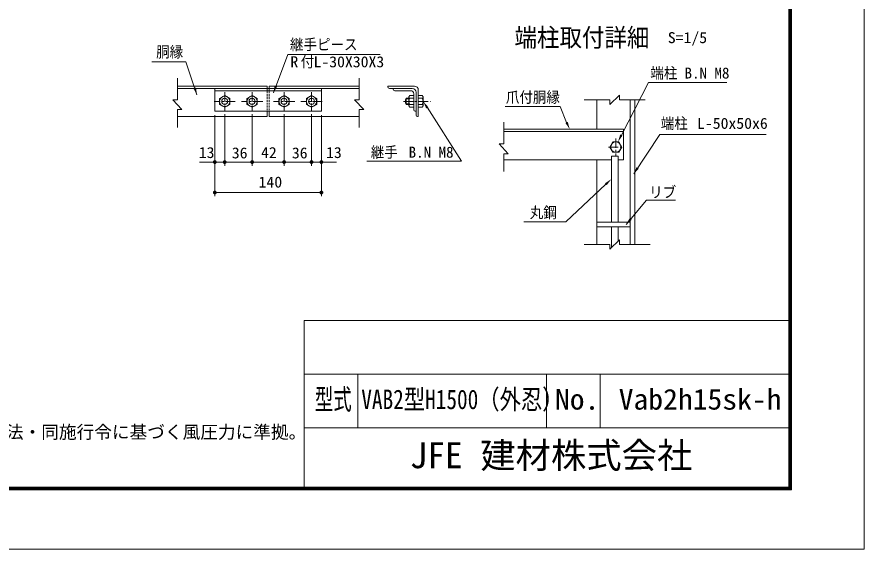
# Model space of a CAD drawing. Units: millimetres, scale not verified, with parts at other scales. Extents: x -4455 to 4455, y -3150 to 3150.
# Drawn here: x 1117 to 4455, y -3150 to -1053 of the extents above; entities that cross this region are included whole.
import ezdxf
from ezdxf.enums import TextEntityAlignment as Align

# ---------------------------------------------------------------- set-up
doc = ezdxf.new("R2010")
doc.units = ezdxf.units.MM
doc.header["$LTSCALE"] = 30
doc.linetypes.add('USER1', pattern=[2, 1.25, -0.25, 0.25, -0.25])
doc.linetypes.add('USER2', pattern=[0.375, 0.25, -0.125])
for name, color, linetype, lineweight in [('0-0_7詳細', 7, 'Continuous', 18), ('0-1_SUNPOU', 1, 'Continuous', 18), ('0-E_D-TTL', 7, 'Continuous', 9)]:
    doc.layers.add(name, color=color, linetype=linetype, lineweight=lineweight)
doc.layers.add('0-D_D-TTL-TXT', color=7, linetype='Continuous')
doc.styles.add('ＭＳ ゴシック', font='')
doc.styles.get('ＭＳ ゴシック').set_extended_font_data('MS Gothic')

# ---------------------------------------------------------------- blocks, each defined once
blk = doc.blocks.new('M1')
at = {"layer": '0-1_SUNPOU'}
blk.add_line((-7.5, 0), (-57.86, 0), dxfattribs=at)
for points in [[(0, 0), (-7.5, 0), (-7.44, 0.94)], [(0, 0), (-7.44, -0.94), (-7.5, 0)], [(0, 0), (-7.44, 0.94), (-7.26, 1.87)], [(0, 0), (-7.26, -1.87), (-7.44, -0.94)], [(0, 0), (-7.26, 1.87), (-6.97, 2.76)], [(0, 0), (-6.97, -2.76), (-7.26, -1.87)], [(0, 0), (-6.97, 2.76), (-6.57, 3.61)], [(0, 0), (-6.57, -3.61), (-6.97, -2.76)], [(0, 0), (-6.57, 3.61), (-6.07, 4.41)], [(0, 0), (-6.07, -4.41), (-6.57, -3.61)], [(0, 0), (-6.07, 4.41), (-5.47, 5.13)], [(0, 0), (-5.47, -5.13), (-6.07, -4.41)], [(0, 0), (-5.47, 5.13), (-4.78, 5.78)], [(0, 0), (-4.78, -5.78), (-5.47, -5.13)], [(0, 0), (-4.78, 5.78), (-4.02, 6.33)], [(0, 0), (-4.02, -6.33), (-4.78, -5.78)], [(0, 0), (-4.02, 6.33), (-3.19, 6.79)], [(0, 0), (-3.19, -6.79), (-4.02, -6.33)], [(0, 0), (-3.19, 6.79), (-2.32, 7.13)], [(0, 0), (-2.32, -7.13), (-3.19, -6.79)], [(0, 0), (-2.32, 7.13), (-1.41, 7.37)], [(0, 0), (-1.41, -7.37), (-2.32, -7.13)], [(0, 0), (-1.41, 7.37), (-0.47, 7.49)], [(0, 0), (-0.47, -7.49), (-1.41, -7.37)], [(0, 0), (-0.47, 7.49), (0.47, 7.49)], [(0, 0), (0.47, -7.49), (-0.47, -7.49)], [(0, 0), (0.47, 7.49), (1.41, 7.37)], [(0, 0), (1.41, 7.37), (2.32, 7.13)], [(0, 0), (2.32, 7.13), (3.19, 6.79)], [(0, 0), (3.19, 6.79), (4.02, 6.33)], [(0, 0), (4.02, 6.33), (4.78, 5.78)], [(0, 0), (4.78, 5.78), (5.47, 5.13)], [(0, 0), (5.47, 5.13), (6.07, 4.41)], [(0, 0), (6.07, 4.41), (6.57, 3.61)], [(0, 0), (6.57, 3.61), (6.97, 2.76)], [(0, 0), (6.97, 2.76), (7.26, 1.87)], [(0, 0), (7.26, 1.87), (7.44, 0.94)], [(0, 0), (7.44, 0.94), (7.5, 0)], [(0, 0), (1.41, -7.37), (0.47, -7.49)], [(0, 0), (2.32, -7.13), (1.41, -7.37)], [(0, 0), (3.19, -6.79), (2.32, -7.13)], [(0, 0), (4.02, -6.33), (3.19, -6.79)], [(0, 0), (4.78, -5.78), (4.02, -6.33)], [(0, 0), (5.47, -5.13), (4.78, -5.78)], [(0, 0), (6.07, -4.41), (5.47, -5.13)], [(0, 0), (6.57, -3.61), (6.07, -4.41)], [(0, 0), (6.97, -2.76), (6.57, -3.61)], [(0, 0), (7.26, -1.87), (6.97, -2.76)], [(0, 0), (7.44, -0.94), (7.26, -1.87)], [(0, 0), (7.5, 0), (7.44, -0.94)]]:
    blk.add_solid(points, dxfattribs=at)

msp = doc.modelspace()

# ---------------------------------------------------------------- linework, layer by layer
at = {"layer": '0-0_7詳細', "color": 4}
for p, q in [((1749.59, -1379.16), (1749.59, -1293.58)), ((2465.86, -1379.16), (2465.86, -1293.58)), ((3452.63, -1397.68), (3491.4, -1361.68)), ((3491.4, -1379.68), (3491.4, -1361.68)), ((2447.86, -1379.16), (2483.86, -1417.93)), ((2465.86, -1379.16), (2447.86, -1379.16)), ((3452.63, -1379.68), (3352.18, -1379.68)), ((3452.63, -1379.68), (3452.63, -1397.68)), ((3491.4, -1379.68), (3592.85, -1379.68)), ((1749.59, -1417.93), (1749.59, -1488.12)), ((1749.59, -1417.93), (1767.59, -1417.93)), ((2465.86, -1417.93), (2465.86, -1488.12)), ((2465.86, -1417.93), (2483.86, -1417.93)), ((3035.04, -1553.29), (3035.04, -1467.71)), ((3017.04, -1553.29), (3053.04, -1592.06)), ((3035.04, -1553.29), (3017.04, -1553.29)), ((3035.04, -1592.06), (3035.04, -1662.25)), ((3035.04, -1592.06), (3053.04, -1592.06)), ((3452.63, -1967.58), (3491.4, -1931.58)), ((3491.4, -1949.58), (3491.4, -1931.58)), ((3452.63, -1949.58), (3352.18, -1949.58)), ((3452.63, -1949.58), (3452.63, -1967.58)), ((3491.4, -1949.58), (3612.45, -1949.58))]:
    msp.add_line(p, q, dxfattribs=at)
at = {"layer": '0-0_7詳細', "lineweight": 9}
for p, q in [((2102.72, -1325.5), (1749.59, -1325.5)), ((2465.86, -1334.5), (1749.59, -1334.5)), ((1896.92, -1334.5), (1896.92, -1424.5)), ((2102.72, -1334.5), (2102.72, -1325.5)), ((2465.86, -1325.5), (2111.12, -1325.5)), ((2111.12, -1334.5), (2111.12, -1325.5)), ((2316.92, -1334.5), (2316.92, -1424.5)), ((2683.66, -1325.5), (2578.66, -1325.5)), ((2578.66, -1325.5), (2578.66, -1328.5)), ((2674.66, -1334.5), (2584.66, -1334.5)), ((2599.66, -1334.5), (2674.66, -1334.5)), ((2599.66, -1334.5), (2599.66, -1337.5)), ((2316.92, -1343.5), (1896.92, -1343.5)), ((2605.66, -1343.5), (2668.66, -1343.5)), ((2661.46, -1403.26), (2661.46, -1367.74)), ((2680.66, -1355.5), (2680.66, -1418.5)), ((2680.66, -1409.02), (2680.66, -1361.98)), ((2689.66, -1439.5), (2689.66, -1349.5)), ((2698.66, -1445.5), (2698.66, -1340.5)), ((2714.46, -1361.98), (2698.66, -1361.98)), ((2698.66, -1361.98), (2698.66, -1409.02)), ((2717.86, -1367.86), (2714.46, -1361.98)), ((2650.8, -1397.5), (2650.8, -1373.5)), ((2661.46, -1373.5), (2650.8, -1373.5)), ((2661.46, -1397.5), (2650.8, -1397.5)), ((2663.52, -1373.5), (2680.66, -1373.5)), ((2663.52, -1397.5), (2680.66, -1397.5)), ((2714.46, -1373.5), (2698.66, -1373.5)), ((2714.46, -1397.5), (2698.66, -1397.5)), ((3401.95, -1495.73), (3401.95, -1379.68)), ((3533.95, -1949.58), (3533.95, -1379.68)), ((3551.95, -1949.58), (3551.95, -1379.68)), ((2316.92, -1424.5), (1896.92, -1424.5)), ((2102.72, -1445.5), (2102.72, -1424.5)), ((2111.12, -1445.5), (2111.12, -1424.5)), ((2661.46, -1403.26), (2664.78, -1409.02)), ((2664.78, -1409.02), (2680.66, -1409.02)), ((2714.46, -1409.02), (2698.66, -1409.02)), ((2102.72, -1445.5), (1749.59, -1445.5)), ((2465.86, -1445.5), (2111.12, -1445.5)), ((2698.66, -1445.5), (2695.66, -1445.5)), ((3035.04, -1495.73), (3506.95, -1495.73)), ((3506.95, -1495.73), (3401.95, -1495.73)), ((3424.45, -1495.73), (3424.75, -1495.73)), ((3506.95, -1615.73), (3506.95, -1495.73)), ((3035.04, -1504.73), (3506.95, -1504.73)), ((3459.27, -1862.21), (3459.27, -1601.79)), ((3459.27, -1601.79), (3486.27, -1601.79)), ((3486.27, -1862.21), (3486.27, -1601.79)), ((3035.04, -1615.73), (3459.27, -1615.73)), ((3401.95, -1949.58), (3401.95, -1615.73)), ((3486.27, -1615.73), (3506.95, -1615.73)), ((3533.95, -1862.21), (3401.95, -1862.21)), ((3533.95, -1880.21), (3401.95, -1880.21)), ((3459.27, -1961.42), (3459.27, -1880.21)), ((3486.27, -1936.35), (3486.27, -1880.21))]:
    msp.add_line(p, q, dxfattribs=at)
at = {"layer": '0-0_7詳細', "color": 3, "linetype": 'USER2'}
for p, q in [((2102.72, -1334.5), (2102.72, -1424.5)), ((2111.12, -1334.5), (2111.12, -1424.5))]:
    msp.add_line(p, q, dxfattribs=at)
at = {"layer": '0-0_7詳細', "color": 1}
for p, q in [((3498.6, -1518.44), (3606.16, -1310.64)), ((3606.16, -1310.64), (3914.64, -1310.64)), ((2661.46, -1375.9), (2649.59, -1375.9)), ((2661.46, -1395.1), (2649.59, -1395.1)), ((2733.94, -1408.99), (2868.45, -1620.79)), ((3040.87, -1405.94), (3257.81, -1405.94)), ((3282.87, -1468.45), (3257.81, -1405.94)), ((1896.92, -1439.5), (1896.92, -1759.81)), ((1896.92, -1439.5), (1896.92, -1639.81)), ((1935.92, -1436.31), (1935.92, -1639.81)), ((1935.92, -1436.31), (1935.92, -1639.81)), ((2043.92, -1436.31), (2043.92, -1639.81)), ((2043.92, -1436.31), (2043.92, -1639.81)), ((2169.92, -1436.31), (2169.92, -1639.81)), ((2169.92, -1436.31), (2169.92, -1639.81)), ((2277.92, -1436.31), (2277.92, -1639.81)), ((2277.92, -1436.31), (2277.92, -1639.81)), ((2316.92, -1439.5), (2316.92, -1759.81)), ((2316.92, -1439.5), (2316.92, -1639.81)), ((1866.92, -1624.81), (1836.92, -1624.81)), ((1905.92, -1624.81), (1875.92, -1624.81)), ((1935.92, -1624.81), (1896.92, -1624.81)), ((2043.92, -1624.81), (1935.92, -1624.81)), ((1965.92, -1624.81), (1995.92, -1624.81)), ((2013.92, -1624.81), (1983.92, -1624.81)), ((2043.92, -1624.81), (2169.92, -1624.81)), ((2073.92, -1624.81), (2103.92, -1624.81)), ((2139.92, -1624.81), (2109.92, -1624.81)), ((2169.92, -1624.81), (2277.92, -1624.81)), ((2199.92, -1624.81), (2229.92, -1624.81)), ((2247.92, -1624.81), (2217.92, -1624.81)), ((2277.92, -1624.81), (2316.92, -1624.81)), ((2307.92, -1624.81), (2337.92, -1624.81)), ((2346.92, -1624.81), (2376.92, -1624.81)), ((2495.89, -1620.79), (2868.45, -1620.79)), ((3437.41, -1712.33), (3279.71, -1860.52)), ((1926.92, -1744.81), (2286.92, -1744.81)), ((3114.97, -1860.52), (3279.71, -1860.52))]:
    msp.add_line(p, q, dxfattribs=at)
at = {"layer": '0-0_7詳細', "color": 1, "linetype": 'USER1'}
for p, q in [((1935.92, -1349.56), (1935.92, -1421.31)), ((2043.92, -1349.56), (2043.92, -1421.31)), ((2169.92, -1349.56), (2169.92, -1421.31)), ((2277.92, -1349.56), (2277.92, -1421.31)), ((1977.62, -1385.5), (1894.02, -1385.5)), ((2085.62, -1385.5), (2002.02, -1385.5)), ((2211.62, -1385.5), (2128.02, -1385.5)), ((2319.62, -1385.5), (2236.02, -1385.5)), ((2640.4, -1385.5), (2746.45, -1385.5)), ((3476.95, -1531.54), (3476.95, -1600.93)), ((3448.39, -1565.73), (3505.51, -1565.73))]:
    msp.add_line(p, q, dxfattribs=at)
at = {"layer": '0-0_7詳細', "lineweight": 9}
for points in [[(2548.55, -1200.49), (2183.96, -1200.49), (2127.76, -1351.32)], [(1649.3, -1229.81), (1782.67, -1229.81), (1826.49, -1359.24)], [(2661.46, -1367.74), (2664.78, -1361.98), (2680.66, -1361.98)], [(2689.66, -1349.5), (2689.66, -1424.5), (2686.66, -1424.5)], [(2717.86, -1367.86), (2717.86, -1403.14), (2714.46, -1409.02)]]:
    msp.add_lwpolyline(points, dxfattribs=at)
for points in [[(1935.92, -1361.98), (1915.55, -1373.74), (1915.55, -1397.26), (1935.92, -1409.02), (1956.29, -1397.26), (1956.29, -1373.74)], [(2043.92, -1361.98), (2023.55, -1373.74), (2023.55, -1397.26), (2043.92, -1409.02), (2064.29, -1397.26), (2064.29, -1373.74)], [(2169.92, -1361.98), (2149.55, -1373.74), (2149.55, -1397.26), (2169.92, -1409.02), (2190.29, -1397.26), (2190.29, -1373.74)], [(2277.92, -1361.98), (2257.55, -1373.74), (2257.55, -1397.26), (2277.92, -1409.02), (2298.29, -1397.26), (2298.29, -1373.74)]]:
    msp.add_lwpolyline(points, close=True, dxfattribs=at)
at = {"layer": '0-0_7詳細', "color": 4}
msp.add_lwpolyline([(1749.59, -1379.16), (1731.59, -1379.16), (1767.59, -1417.93)], dxfattribs=at)
at = {"layer": '0-0_7詳細', "color": 1}
for points in [[(4069.69, -1515.78), (3650.22, -1515.78), (3547.31, -1671.61)], [(3712.02, -1775.1), (3598.18, -1775.1), (3517.49, -1870.53)]]:
    msp.add_lwpolyline(points, dxfattribs=at)
at = {"layer": '0-0_7詳細', "color": 3}
msp.add_lwpolyline([(3500.47, -1565.73), (3488.71, -1545.36), (3465.19, -1545.36), (3453.43, -1565.73), (3465.19, -1586.1), (3488.71, -1586.1)], close=True, dxfattribs=at)
at = {"layer": '0-0_7詳細', "lineweight": 9}
for centre, radius in [((1935.92, -1385.5), 20.4), ((2043.92, -1385.5), 20.4), ((2169.92, -1385.5), 20.4), ((2277.92, -1385.5), 20.4), ((1935.92, -1385.5), 12), ((2043.92, -1385.5), 12), ((2169.92, -1385.5), 12), ((2277.92, -1385.5), 12)]:
    msp.add_circle(centre, radius, dxfattribs=at)
at = {"layer": '0-0_7詳細', "color": 3}
msp.add_circle((3476.95, -1565.73), 20.4, dxfattribs=at)
at = {"layer": '0-0_7詳細', "lineweight": 9}
for centre, radius, start, end in [((2584.66, -1328.5), 6, 180, 270), ((2674.66, -1349.5), 15, 0, 90), ((2674.66, -1349.5), 15, 0, 90), ((2683.66, -1340.5), 15, 0, 90), ((2605.66, -1337.5), 6, 180, 270), ((2670.55, -1367.74), 9.09, 180, 219.3382), ((2668.66, -1355.5), 12, 0, 90), ((2711.98, -1368.17), 5.88, 294.94299, 2.968), ((2671.58, -1385.5), 24, 150, 210), ((2697.46, -1385.5), 36, 160.52878, 199.47122), ((2670.55, -1403.26), 9.09, 140.6618, 180), ((2694.95, -1385.5), 22.91, 328.40741, 31.59259), ((2711.98, -1402.84), 5.88, 357.032, 65.05701), ((2686.66, -1418.5), 6, 180, 270), ((2695.66, -1439.5), 6, 180, 270)]:
    msp.add_arc(centre, radius, start, end, dxfattribs=at)
at = {"layer": '0-0_7詳細'}
for points in [[(1827.13, -1361.13), (1812.57, -1334.39), (1822.44, -1331.05)], [(2127.06, -1353.2), (2132.65, -1323.27), (2142.42, -1326.91)]]:
    msp.add_solid(points, dxfattribs=at)
at = {"layer": '0-0_7詳細', "color": 1}
for points in [[(2729.72, -1413.51), (2717.86, -1385.5), (2738.16, -1408.15)], [(3287.41, -1466.37), (3295.37, -1495.73), (3278.32, -1470.54)], [(3503.09, -1520.65), (3485.36, -1545.36), (3494.12, -1516.23)], [(3546.21, -1673.28), (3558.4, -1645.38), (3567.09, -1651.12)], [(3433.98, -1708.68), (3459.27, -1691.78), (3440.83, -1715.97)], [(3516.2, -1872.06), (3531.59, -1845.79), (3539.54, -1852.51)]]:
    msp.add_solid(points, dxfattribs=at)
at = {"layer": '0-E_D-TTL'}
for p, q in [((2248.64, -2248.64), (2248.64, -2906.26)), ((2248.64, -2248.64), (4157.86, -2248.64)), ((2248.64, -2460.77), (4157.86, -2460.77)), ((2460.77, -2460.77), (2460.77, -2672.91)), ((3203.25, -2460.77), (3203.25, -2672.91)), ((3415.38, -2460.77), (3415.38, -2672.91)), ((2248.64, -2672.91), (4157.86, -2672.91))]:
    msp.add_line(p, q, dxfattribs=at)
at = {"layer": '0-E_D-TTL', "color": 2, "lineweight": 18}
msp.add_lwpolyline([(-4454.85, 3150.21), (4454.85, 3150.21), (4454.85, -3150.21), (-4454.85, -3150.21)], close=True, dxfattribs=at)
at = {"layer": '0-E_D-TTL'}
for points in [[(-4168.47, 2916.87), (4168.47, 2916.87), (4168.47, -2916.87), (-4168.47, -2916.87)], [(-4165.81, 2914.21), (4165.81, 2914.21), (4165.81, -2914.21), (-4165.81, -2914.21)], [(-4163.16, 2911.56), (4163.16, 2911.56), (4163.16, -2911.56), (-4163.16, -2911.56)], [(-4160.51, 2908.91), (4160.51, 2908.91), (4160.51, -2908.91), (-4160.51, -2908.91)], [(-4157.86, 2906.26), (4157.86, 2906.26), (4157.86, -2906.26), (-4157.86, -2906.26)]]:
    msp.add_lwpolyline(points, close=True, dxfattribs=at)

# ---------------------------------------------------------------- block references
at = {"layer": '0-0_7詳細'}
for p in [(1896.92, -1624.81), (1935.92, -1624.81), (2043.92, -1624.81), (2169.92, -1624.81), (2277.92, -1624.81), (2316.92, -1744.81)]:
    msp.add_blockref('M1', p, dxfattribs=at)
at = {"layer": '0-0_7詳細', "rotation": 180}
for p in [(1935.92, -1624.81), (2043.92, -1624.81), (2169.92, -1624.81), (2277.92, -1624.81), (2316.92, -1624.81), (1896.92, -1744.81)]:
    msp.add_blockref('M1', p, dxfattribs=at)

# ---------------------------------------------------------------- texts
at = {"layer": '0-0_7詳細', "style": 'ＭＳ ゴシック', "width": 0.9}
msp.add_text('端柱取付詳細', height=72.14, dxfattribs=at).set_placement((3077.58, -1191.8), align=Align.BOTTOM_LEFT)
at = {"layer": '0-0_7詳細', "color": 3, "style": 'ＭＳ ゴシック'}
for s, width, p in [('継手ピース', 0.9, (2193.12, -1196.03)), ('S=1/5', 1.05, (3681.68, -1169)), ('胴縁', 0.9, (1665.8, -1225.13)), ('R', 1.05, (2194.69, -1264.18)), ('付', 0.9, (2235.43, -1264.18)), ('L-30X30X3', 1.05, (2285.77, -1264.18)), ('端柱', 0.9, (3612.82, -1308.47)), ('爪付胴縁', 0.9, (3043.59, -1403.76)), ('端柱', 0.9, (3654.01, -1506.81)), ('L-50x50x6', 1.05, (3796.82, -1506.81)), ('13', 1.05, (1833.67, -1621.84)), ('36', 1.05, (1963.84, -1623.31)), ('42', 1.05, (2079.1, -1621.84)), ('36', 1.05, (2200.5, -1623.31)), ('13', 1.05, (2335.18, -1621.84)), ('継手', 0.9, (2511.41, -1620.45)), ('140', 1.05, (2069.42, -1738.14)), ('リブ', 0.9, (3608.32, -1777.83)), ('丸鋼', 0.9, (3137.8, -1858.34))]:
    msp.add_text(s, height=43.33, dxfattribs=dict(at, width=width)).set_placement(p, align=Align.BOTTOM_LEFT)
for p in [(3747.63, -1308.47), (2660.61, -1620.45)]:
    msp.add_text('B.N M8', height=43.33, dxfattribs=at).set_placement(p, align=Align.BOTTOM_LEFT)
at = {"layer": '0-D_D-TTL-TXT', "style": 'ＭＳ ゴシック'}
for s, height, width, p in [('型式', 81.64, 0.65, (2291.35, -2624.97)), ('VAB2型H1500（外忍）', 76.97, 0.8, (2473.95, -2621.64)), ('No.', 81.6, 1.05, (3237.19, -2624.97)), ('Vab2h15sk-h', 81.6, 1.05, (3488.22, -2624.97))]:
    msp.add_text(s, height=height, dxfattribs=dict(at, width=width)).set_placement(p, align=Align.BOTTOM_LEFT)
for s, height, p in [('（設計条件）風荷重：昭和57年改正 建築基準法・同施行令に基づく風圧力に準拠。', 51.03, (-352.62, -2729.76)), ('JFE 建材株式会社', 102.1, (2664.83, -2862.24))]:
    msp.add_text(s, height=height, dxfattribs=at).set_placement(p, align=Align.BOTTOM_LEFT)

doc.saveas('drawing.dxf')
